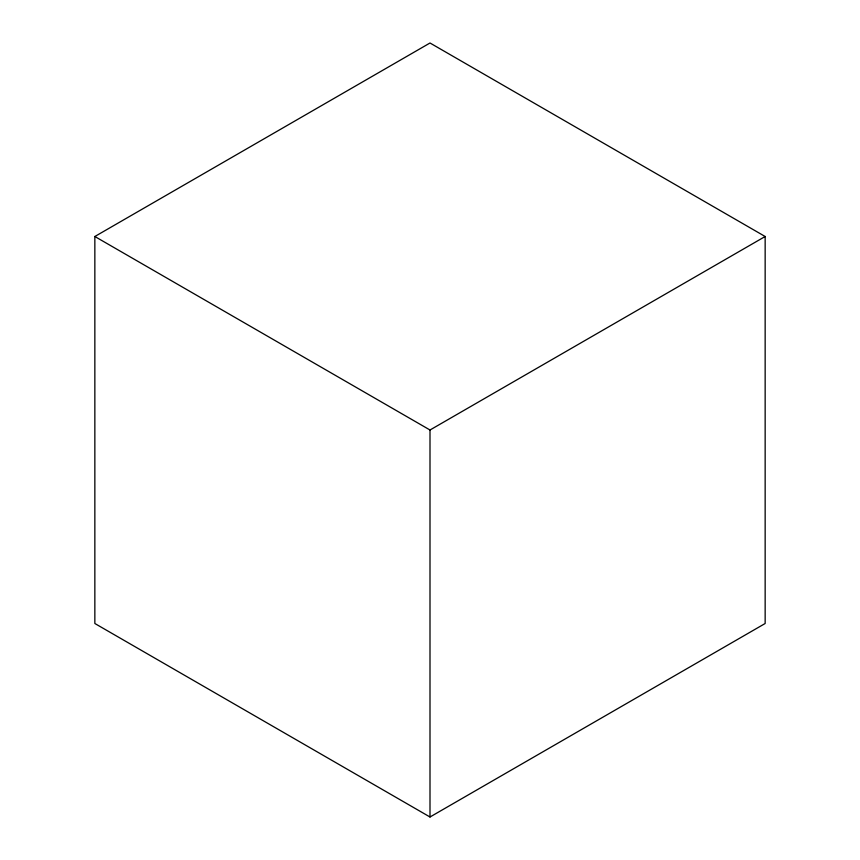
<?xml version="1.0" encoding="UTF-8"?>
<svg xmlns="http://www.w3.org/2000/svg" width="860" height="860" viewBox="0 0 860 860"><rect width="100%" height="100%" fill="white"/><g stroke="black" fill="none" stroke-linecap="round" stroke-linejoin="round"><path stroke-width="1.29" d="M94.847 236.5L430 43L765.153 236.5L765.153 623.5L430 817L94.847 623.5L94.847 236.5L430 430L765.153 236.5M430 430L430 817"/></g></svg>
